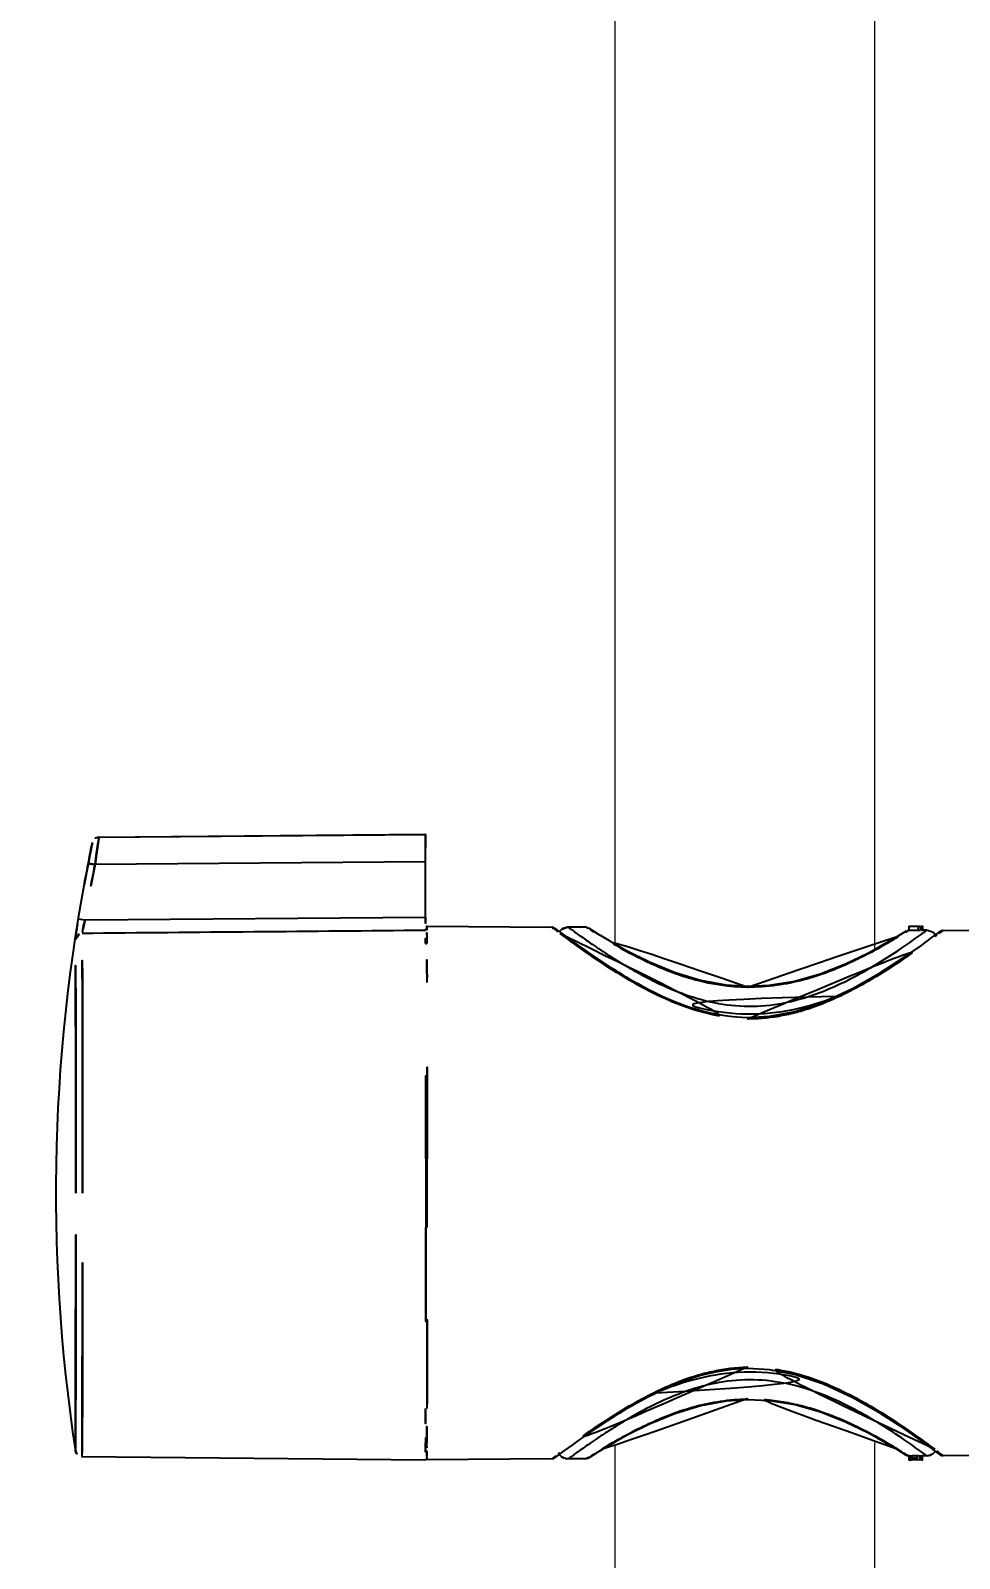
# Model space of a CAD drawing. Extents: x 16296660632 to 16296675328, y -37409619871 to -37409617329.
# Drawn here: x 16296674385.5 to 16296674453.4, y -37409617664.3 to -37409617552.7 of the extents above; entities that cross this region are included whole.
import ezdxf

# ---------------------------------------------------------------- set-up
doc = ezdxf.new("R2010")
doc.units = 0
doc.header["$LTSCALE"] = 10
doc.header["$MEASUREMENT"] = 0
doc.header["$PDMODE"] = 3
doc.header["$PDSIZE"] = -10
doc.layers.get('DEFPOINTS').update_dxf_attribs({"linetype": 'CONTINUOUS'})
doc.layers.add('1', color=7, linetype='CONTINUOUS', true_color=0xffffff)
doc.layers.add('SL01600PHZ-RDXF_CONTINUOUS_LINE', color=7, linetype='CONTINUOUS')
doc.layers.add('尺寸线层', color=3, linetype='CONTINUOUS', lineweight=18, true_color=0x00ff00)
doc.styles.add('Daelim Dimension', font='')
doc.styles.get('Daelim Dimension').set_extended_font_data('NanumGothic')
doc.dimstyles.new('DEFAULT', dxfattribs={"dimscale": 2, "dimtxt": 2, "dimasz": 2, "dimexe": 0, "dimexo": 2, "dimgap": 1, "dimtad": 1, "dimdec": 1, "dimzin": 9, "dimdsep": 46, "dimtxsty": 'Daelim Dimension', "dimcen": 0.5, "dimclrd": 252, "dimclre": 252, "dimclrt": 3, "dimadec": 1, "dimazin": 0, "dimtfac": 1, "dimtdec": 1, "dimtix": 1, "dimtmove": 0, "dimatfit": 3, "dimfxl": 1, "dimtolj": 1, "dimtzin": 1, "dimlwd": 9, "dimlwe": 9, "dimarcsym": 0})

# ---------------------------------------------------------------- blocks, each defined once
blk = doc.blocks.new('*D60')
at = {"layer": 'DEFPOINTS', "color": 0, "transparency": 16777216}
for p in [(16296674332.46253, -37409617437.735573), (16296674428.18009, -37409617437.735573), (16296674428.08009, -37409618037.735573)]:
    blk.add_point(p, dxfattribs=at)
at = {"layer": '尺寸线层', "color": 5, "lineweight": 9, "transparency": 16777216}
for p, q in [((16296674424.18009, -37409617437.735573), (16296674332.46253, -37409617437.735573)), ((16296674332.46253, -37409618033.735573), (16296674332.46253, -37409617441.735573)), ((16296674424.08009, -37409618037.735573), (16296674332.46253, -37409618037.735573))]:
    blk.add_line(p, q, dxfattribs=at)
at = {"layer": '尺寸线层', "color": 5, "transparency": 16777216}
for points in [[(16296674331.79586, -37409617441.735573), (16296674333.12919, -37409617441.735573), (16296674332.46253, -37409617437.735573)], [(16296674331.79586, -37409618033.735573), (16296674333.12919, -37409618033.735573), (16296674332.46253, -37409618037.735573)]]:
    blk.add_solid(points, dxfattribs=at)
at = {"layer": '尺寸线层', "color": 7, "transparency": 16777216, "insert": (16296674325.46253, -37409617737.735573), "char_height": 10, "attachment_point": 5, "rotation": 90, "style": 'Daelim Dimension'}
blk.add_mtext('\\A1;600', dxfattribs=at)

msp = doc.modelspace()

# ---------------------------------------------------------------- linework, layer by layer
at = {"layer": '1', "color": 7, "linetype": 'Continuous', "lineweight": 18}
for p, q in [((16296674428.18009, -37409617437.735573), (16296674428.18009, -37409617619.462303)), ((16296674447.18009, -37409617619.83371), (16296674447.18009, -37409617437.735573)), ((16296674447.18009, -37409617619.83371), (16296674447.18009, -37409617619.789497)), ((16296674428.18009, -37409617656.015846), (16296674428.18009, -37409618037.735573)), ((16296674447.18009, -37409618037.735573), (16296674447.18009, -37409617655.819031))]:
    msp.add_line(p, q, dxfattribs=at)
at = {"layer": 'SL01600PHZ-RDXF_CONTINUOUS_LINE', "color": 9, "linetype": 'Continuous'}
for p, q in [((16296674390.01717, -37409617611.999878), (16296674390.017401, -37409617611.999313)), ((16296674390.017401, -37409617611.999313), (16296674390.01815, -37409617612.004677)), ((16296674414.354851, -37409617613.403183), (16296674390.214439, -37409617613.610008)), ((16296674388.99572, -37409617617.568604), (16296674389.485439, -37409617617.649208)), ((16296674426.6595, -37409617618.543327), (16296674426.63406, -37409617618.527161)), ((16296674450.77779, -37409617618.555748), (16296674450.795389, -37409617618.542824)), ((16296674450.795389, -37409617618.542824), (16296674450.83382, -37409617618.514557)), ((16296674450.83382, -37409617618.514557), (16296674450.98287, -37409617618.403267)), ((16296674451.878229, -37409617618.635857), (16296674451.982401, -37409617618.556877)), ((16296674437.895941, -37409617622.558746), (16296674437.89654, -37409617622.492462)), ((16296674389.275299, -37409617656.857811), (16296674389.27998, -37409617656.568138)), ((16296674450.982861, -37409617656.804077), (16296674450.795561, -37409617656.664642)), ((16296674423.777941, -37409617656.880562), (16296674423.578421, -37409617657.030602)), ((16296674423.878651, -37409617656.804703), (16296674423.777941, -37409617656.880562))]:
    msp.add_line(p, q, dxfattribs=at)
at = {"layer": 'SL01600PHZ-RDXF_CONTINUOUS_LINE', "color": 7, "linetype": 'Continuous'}
for p, q in [((16296674390.5023, -37409617611.602348), (16296674414.351049, -37409617611.394234)), ((16296674390.50304, -37409617611.608002), (16296674414.352131, -37409617611.405441)), ((16296674414.354561, -37409617612.511398), (16296674414.35449, -37409617612.420761)), ((16296674414.35486, -37409617613.347992), (16296674414.354561, -37409617612.511398)), ((16296674414.354851, -37409617617.44339), (16296674414.354851, -37409617613.403183)), ((16296674414.35486, -37409617613.403183), (16296674414.35486, -37409617613.347992)), ((16296674389.485439, -37409617617.649208), (16296674414.354851, -37409617617.44339)), ((16296674414.355551, -37409617618.30407), (16296674414.35601, -37409617618.424049)), ((16296674414.444099, -37409617618.741028), (16296674414.442881, -37409617618.99118)), ((16296674414.451059, -37409617618.103668), (16296674423.578449, -37409617618.176727)), ((16296674414.458, -37409617618.738213), (16296674414.45789, -37409617618.717247)), ((16296674423.577221, -37409617618.17672), (16296674423.64752, -37409617618.185364)), ((16296674423.76252, -37409617618.241119), (16296674423.77482, -37409617618.250122)), ((16296674423.77482, -37409617618.250122), (16296674424.48213, -37409617618.77462)), ((16296674424.130939, -37409617618.514999), (16296674424.144739, -37409617618.487793)), ((16296674424.48213, -37409617618.77462), (16296674424.77434, -37409617618.988602)), ((16296674424.6607, -37409617618.187531), (16296674424.748659, -37409617618.179642)), ((16296674424.78289, -37409617618.179199), (16296674424.748659, -37409617618.179642)), ((16296674426.10705, -37409617618.190521), (16296674424.7829, -37409617618.179199)), ((16296674426.107059, -37409617618.190536), (16296674426.16197, -37409617618.196129)), ((16296674426.266451, -37409617618.238182), (16296674426.944839, -37409617618.663383)), ((16296674448.806379, -37409617618.861031), (16296674449.49222, -37409617618.438477)), ((16296674448.815319, -37409617618.862549), (16296674449.324209, -37409617618.546097)), ((16296674449.324209, -37409617618.546097), (16296674449.49222, -37409617618.438477)), ((16296674449.597521, -37409617618.397034), (16296674449.66247, -37409617618.392059)), ((16296674449.666679, -37409617618.398537), (16296674449.66651, -37409617618.395607)), ((16296674449.6745, -37409617618.097893), (16296674449.666691, -37409617618.397873)), ((16296674449.666691, -37409617618.397873), (16296674450.347731, -37409617618.403687)), ((16296674449.6745, -37409617618.097893), (16296674450.36451, -37409617618.10379)), ((16296674450.3477, -37409617618.407204), (16296674450.51795, -37409617618.408653)), ((16296674450.364479, -37409617618.107307), (16296674450.518591, -37409617618.108627)), ((16296674450.518591, -37409617618.108627), (16296674450.51795, -37409617618.408653)), ((16296674450.66403, -37409617618.106422), (16296674450.66386, -37409617618.103851)), ((16296674450.66403, -37409617618.106422), (16296674450.666691, -37409617618.406433)), ((16296674450.982861, -37409617618.403259), (16296674450.66585, -37409617618.400551)), ((16296674451.00415, -37409617618.403717), (16296674450.982861, -37409617618.403259)), ((16296674451.00415, -37409617618.403717), (16296674451.105129, -37409617618.413719)), ((16296674451.61582, -37409617618.722954), (16296674451.62586, -37409617618.743629)), ((16296674451.62557, -37409617618.738007), (16296674451.972, -37409617618.482727)), ((16296674451.972, -37409617618.482727), (16296674451.988541, -37409617618.470703)), ((16296674451.988541, -37409617618.470703), (16296674451.996679, -37409617618.464867)), ((16296674452.1045, -37409617618.414291), (16296674452.1714, -37409617618.405678)), ((16296674452.1714, -37409617618.405678), (16296674452.178419, -37409617618.405647)), ((16296674452.178419, -37409617618.405647), (16296674461.30101, -37409617618.478668)), ((16296674414.451059, -37409617619.403671), (16296674414.360769, -37409617619.403671)), ((16296674414.44215, -37409617619.159882), (16296674414.441351, -37409617619.365547)), ((16296674414.442881, -37409617618.99118), (16296674414.44215, -37409617619.159882)), ((16296674424.77434, -37409617618.988602), (16296674425.07111, -37409617619.203842)), ((16296674425.07111, -37409617619.203842), (16296674425.34889, -37409617619.403313)), ((16296674425.34889, -37409617619.403313), (16296674425.667589, -37409617619.629631)), ((16296674425.667589, -37409617619.629631), (16296674425.936621, -37409617619.81852)), ((16296674425.936621, -37409617619.81852), (16296674426.2341, -37409617620.024963)), ((16296674426.2341, -37409617620.024963), (16296674426.449671, -37409617620.17292)), ((16296674426.449671, -37409617620.17292), (16296674426.680281, -37409617620.32962)), ((16296674426.680281, -37409617620.32962), (16296674426.927071, -37409617620.495453)), ((16296674426.927071, -37409617620.495453), (16296674427.19124, -37409617620.670769)), ((16296674427.19124, -37409617620.670769), (16296674427.474291, -37409617620.85601)), ((16296674427.474291, -37409617620.85601), (16296674427.77792, -37409617621.051598)), ((16296674414.467911, -37409617622.219757), (16296674414.46727, -37409617621.872322)), ((16296674436.3057, -37409617622.386421), (16296674437.89654, -37409617622.492462)), ((16296674414.37826, -37409617635.099533), (16296674414.37849, -37409617637.603668)), ((16296674414.478491, -37409617637.603668), (16296674414.47826, -37409617635.096931)), ((16296674414.37849, -37409617637.603668), (16296674414.37826, -37409617640.109497)), ((16296674414.47826, -37409617640.110748), (16296674414.478491, -37409617637.603668)), ((16296674414.46727, -37409617653.334297), (16296674414.46789, -37409617652.998833)), ((16296674427.302469, -37409617654.463448), (16296674427.012621, -37409617654.654861)), ((16296674427.614679, -37409617654.260483), (16296674427.302469, -37409617654.463448)), ((16296674427.951401, -37409617654.045471), (16296674427.614679, -37409617654.260483)), ((16296674414.36203, -37409617655.47493), (16296674414.360701, -37409617655.857246)), ((16296674425.652611, -37409617655.588287), (16296674425.39496, -37409617655.771156)), ((16296674425.939751, -37409617655.386627), (16296674425.652611, -37409617655.588287)), ((16296674426.25951, -37409617655.164871), (16296674425.939751, -37409617655.386627)), ((16296674426.492611, -37409617655.005112), (16296674426.25951, -37409617655.164871)), ((16296674426.743179, -37409617654.835274), (16296674426.492611, -37409617655.005112)), ((16296674427.012621, -37409617654.654861), (16296674426.743179, -37409617654.835274)), ((16296674414.36067, -37409617655.803673), (16296674414.451059, -37409617655.803673)), ((16296674414.441351, -37409617655.840538), (16296674414.44212, -37409617656.038063)), ((16296674414.44212, -37409617656.038063), (16296674414.442881, -37409617656.217308)), ((16296674424.068899, -37409617656.738441), (16296674423.780531, -37409617656.953011)), ((16296674424.46394, -37409617656.446114), (16296674424.068899, -37409617656.738441)), ((16296674424.144751, -37409617656.719551), (16296674424.130939, -37409617656.692337)), ((16296674424.373911, -37409617656.919746), (16296674424.144751, -37409617656.719551)), ((16296674424.772989, -37409617656.219727), (16296674424.46394, -37409617656.446114)), ((16296674425.09251, -37409617655.988068), (16296674424.772989, -37409617656.219727)), ((16296674425.39496, -37409617655.771156), (16296674425.09251, -37409617655.988068)), ((16296674426.942949, -37409617656.545082), (16296674426.266491, -37409617656.969139)), ((16296674449.32185, -37409617656.659729), (16296674448.81102, -37409617656.342239)), ((16296674449.49218, -37409617656.768837), (16296674448.811211, -37409617656.349167)), ((16296674449.49218, -37409617656.768837), (16296674449.32185, -37409617656.659729)), ((16296674451.62586, -37409617656.463707), (16296674451.61582, -37409617656.484383)), ((16296674451.97381, -37409617656.725922), (16296674451.62557, -37409617656.469322)), ((16296674451.99629, -37409617656.741882), (16296674451.83688, -37409617656.620598)), ((16296674451.98716, -37409617656.735641), (16296674451.97381, -37409617656.725922)), ((16296674461.30101, -37409617656.728668), (16296674452.178419, -37409617656.801689)), ((16296674389.275299, -37409617656.857811), (16296674414.351061, -37409617657.102692)), ((16296674423.580589, -37409617657.030586), (16296674414.451059, -37409617657.103668)), ((16296674423.647539, -37409617657.02198), (16296674423.580589, -37409617657.030586)), ((16296674423.764271, -37409617656.964943), (16296674423.756241, -37409617656.970757)), ((16296674423.780531, -37409617656.953011), (16296674423.764271, -37409617656.964943)), ((16296674424.660709, -37409617657.019814), (16296674424.373911, -37409617656.919746)), ((16296674424.750231, -37409617657.027748), (16296674424.660709, -37409617657.019814)), ((16296674424.78289, -37409617657.028137), (16296674424.750231, -37409617657.027748)), ((16296674426.10705, -37409617657.016823), (16296674424.7829, -37409617657.028137)), ((16296674449.54339, -37409617656.7948), (16296674449.49218, -37409617656.768837)), ((16296674449.66247, -37409617656.815277), (16296674449.632561, -37409617656.814758)), ((16296674449.666349, -37409617656.813797), (16296674449.67416, -37409617657.113853)), ((16296674449.68121, -37409617657.113342), (16296674449.67416, -37409617657.113853)), ((16296674449.695299, -37409617657.112129), (16296674449.68778, -37409617656.812187)), ((16296674449.71629, -37409617657.111313), (16296674449.695299, -37409617657.112129)), ((16296674449.730431, -37409617656.810493), (16296674449.751751, -37409617656.80954)), ((16296674449.751751, -37409617656.80954), (16296674449.83695, -37409617656.807266)), ((16296674449.75828, -37409617657.109497), (16296674449.751751, -37409617656.80954)), ((16296674449.842091, -37409617657.107246), (16296674449.75828, -37409617657.109497)), ((16296674449.83695, -37409617656.807266), (16296674449.94339, -37409617656.805222)), ((16296674449.842091, -37409617657.107246), (16296674449.83695, -37409617656.807266)), ((16296674449.947309, -37409617657.105217), (16296674449.842091, -37409617657.107246)), ((16296674450.09234, -37409617656.803337), (16296674449.94339, -37409617656.805222)), ((16296674449.965811, -37409617657.104988), (16296674449.947309, -37409617657.105217)), ((16296674449.996691, -37409617657.104599), (16296674449.965811, -37409617657.104988)), ((16296674450.046021, -37409617657.103973), (16296674449.996691, -37409617657.104599)), ((16296674450.09531, -37409617657.103363), (16296674450.046021, -37409617657.103973)), ((16296674450.39019, -37409617656.801399), (16296674450.09234, -37409617656.803337)), ((16296674450.243481, -37409617657.102081), (16296674450.095301, -37409617657.103363)), ((16296674450.262621, -37409617657.101997), (16296674450.243481, -37409617657.102089)), ((16296674450.32795, -37409617657.101707), (16296674450.262621, -37409617657.101997)), ((16296674450.3722, -37409617657.101509), (16296674450.32795, -37409617657.101707)), ((16296674450.39142, -37409617657.101433), (16296674450.3722, -37409617657.101509)), ((16296674450.3902, -37409617656.801399), (16296674450.496519, -37409617656.801628)), ((16296674450.49651, -37409617657.101646), (16296674450.391411, -37409617657.101433)), ((16296674450.49651, -37409617657.101646), (16296674450.496519, -37409617656.801628)), ((16296674450.58016, -37409617657.102463), (16296674450.49651, -37409617657.101646)), ((16296674450.496519, -37409617656.801628), (16296674450.581539, -37409617656.802437)), ((16296674450.58016, -37409617657.102463), (16296674450.581539, -37409617656.802437)), ((16296674450.601049, -37409617657.10305), (16296674450.58016, -37409617657.102463)), ((16296674450.642839, -37409617657.104027), (16296674450.64522, -37409617656.804008)), ((16296674450.659309, -37409617656.804993), (16296674450.666349, -37409617656.805367)), ((16296674450.663639, -37409617657.105782), (16296674450.663679, -37409617657.105392)), ((16296674450.663679, -37409617657.105392), (16296674450.666349, -37409617656.805367)), ((16296674450.982861, -37409617656.804077), (16296674450.666361, -37409617656.806793)), ((16296674451.00259, -37409617656.803673), (16296674450.982861, -37409617656.804077)), ((16296674451.10512, -37409617656.793617), (16296674451.00259, -37409617656.803673)), ((16296674452.170851, -37409617656.801651), (16296674452.178419, -37409617656.801689))]:
    msp.add_line(p, q, dxfattribs=at)
for points in [[(16296674423.64752, -37409617618.185364), (16296674423.700319, -37409617618.203659), (16296674423.731131, -37409617618.219879), (16296674423.74288, -37409617618.227318), (16296674423.748619, -37409617618.231209), (16296674423.752501, -37409617618.233917), (16296674423.755831, -37409617618.23629), (16296674423.76252, -37409617618.241119)], [(16296674424.144739, -37409617618.487793), (16296674424.373899, -37409617618.287598), (16296674424.6607, -37409617618.187531)], [(16296674426.944839, -37409617618.663383), (16296674427.820311, -37409617619.190742), (16296674429.0832, -37409617619.899773), (16296674430.70966, -37409617620.710258), (16296674432.558491, -37409617621.47052), (16296674434.453131, -37409617622.0457), (16296674436.3057, -37409617622.386421)], [(16296674451.105129, -37409617618.413719), (16296674451.390209, -37409617618.518799), (16296674451.61582, -37409617618.722954)], [(16296674451.352301, -37409617618.947029), (16296674451.83659, -37409617618.58696), (16296674451.996281, -37409617618.465446)], [(16296674451.996679, -37409617618.464867), (16296674452.000469, -37409617618.462189), (16296674452.00477, -37409617618.459213), (16296674452.01104, -37409617618.455017), (16296674452.024111, -37409617618.446922), (16296674452.055639, -37409617618.430847), (16296674452.1045, -37409617618.414291)], [(16296674437.89654, -37409617622.492447), (16296674439.4639, -37409617622.423729), (16296674441.31044, -37409617622.12616), (16296674443.196369, -37409617621.59317), (16296674445.03768, -37409617620.869743), (16296674446.66518, -37409617620.083366), (16296674447.935341, -37409617619.38517), (16296674448.815319, -37409617618.862549)], [(16296674447.37604, -37409617619.682198), (16296674447.92135, -37409617619.383583), (16296674448.806379, -37409617618.861031)], [(16296674447.589109, -37409617621.50119), (16296674449.26194, -37409617620.422943), (16296674450.507931, -37409617619.55867), (16296674451.352301, -37409617618.947029)], [(16296674427.77792, -37409617621.051598), (16296674428.10397, -37409617621.257912), (16296674428.27602, -37409617621.365189), (16296674428.454519, -37409617621.475273), (16296674428.63979, -37409617621.588211), (16296674428.832199, -37409617621.704041), (16296674429.03212, -37409617621.822769), (16296674429.239941, -37409617621.944397), (16296674429.456091, -37409617622.068947), (16296674429.68107, -37409617622.196404), (16296674429.91547, -37409617622.326721), (16296674430.159861, -37409617622.459869), (16296674430.414881, -37409617622.595749), (16296674430.68116, -37409617622.734222), (16296674430.95952, -37409617622.875107), (16296674431.25087, -37409617623.018227), (16296674431.55615, -37409617623.163277), (16296674431.87635, -37409617623.309837), (16296674432.212601, -37409617623.457367), (16296674432.56628, -37409617623.605293), (16296674432.938829, -37409617623.752777), (16296674433.331791, -37409617623.898773), (16296674433.74679, -37409617624.041893), (16296674434.185801, -37409617624.180511), (16296674434.65081, -37409617624.312531), (16296674435.14377, -37409617624.435303), (16296674435.66707, -37409617624.54567), (16296674436.223129, -37409617624.639816), (16296674436.814039, -37409617624.713097), (16296674437.44113, -37409617624.760162), (16296674437.89979, -37409617624.77433)], [(16296674437.89979, -37409617624.77433), (16296674439.478861, -37409617624.691833), (16296674441.36598, -37409617624.333328), (16296674443.40736, -37409617623.653717), (16296674445.55875, -37409617622.656914), (16296674447.589109, -37409617621.50119)], [(16296674437.89979, -37409617650.433006), (16296674437.414061, -37409617650.448547), (16296674436.746651, -37409617650.501183), (16296674436.12044, -37409617650.583076), (16296674435.533661, -37409617650.687828), (16296674434.983629, -37409617650.809937), (16296674434.467331, -37409617650.945053), (16296674433.9821, -37409617651.089493), (16296674433.525551, -37409617651.240311), (16296674433.095221, -37409617651.395264), (16296674432.68894, -37409617651.552528), (16296674432.304819, -37409617651.71067), (16296674431.94105, -37409617651.868607), (16296674431.595909, -37409617652.025551), (16296674431.267981, -37409617652.18084), (16296674430.956051, -37409617652.333946), (16296674430.65896, -37409617652.484528), (16296674430.375589, -37409617652.632317), (16296674430.10499, -37409617652.777122), (16296674429.846371, -37409617652.918777), (16296674429.599001, -37409617653.057167), (16296674429.362141, -37409617653.192268), (16296674429.13513, -37409617653.324051), (16296674428.917391, -37409617653.452507), (16296674428.70842, -37409617653.577637), (16296674428.50778, -37409617653.699463), (16296674428.31501, -37409617653.818001), (16296674428.12969, -37409617653.933319), (16296674427.951401, -37409617654.045471)], [(16296674449.26792, -37409617654.788437), (16296674447.598761, -37409617653.712067), (16296674445.572109, -37409617652.557411), (16296674443.42292, -37409617651.559853), (16296674441.382351, -37409617650.878304), (16296674439.496099, -37409617650.517517), (16296674437.89979, -37409617650.433006)], [(16296674437.89646, -37409617652.71492), (16296674436.32176, -37409617652.818947), (16296674434.463249, -37409617653.159187), (16296674432.564581, -37409617653.734619), (16296674430.71612, -37409617654.494133), (16296674429.08938, -37409617655.304268), (16296674427.821581, -37409617656.015846), (16296674426.942949, -37409617656.545082)], [(16296674448.81102, -37409617656.342239), (16296674447.92993, -37409617655.819031), (16296674446.661011, -37409617655.121803), (16296674445.03796, -37409617654.337708), (16296674443.204651, -37409617653.617027), (16296674441.327089, -37409617653.084923), (16296674439.48485, -37409617652.78569), (16296674437.89646, -37409617652.714882)], [(16296674448.811211, -37409617656.349167), (16296674447.927361, -37409617655.82724), (16296674447.37604, -37409617655.525177)], [(16296674451.83688, -37409617656.620598), (16296674451.353621, -37409617656.261292), (16296674450.511101, -37409617655.650932), (16296674449.26792, -37409617654.788437)], [(16296674451.61582, -37409617656.484383), (16296674451.390209, -37409617656.688553), (16296674451.10512, -37409617656.793617)], [(16296674452.170851, -37409617656.801651), (16296674452.10471, -37409617656.793098), (16296674452.05213, -37409617656.774933), (16296674452.0219, -37409617656.759117), (16296674452.010361, -37409617656.751877), (16296674452.00462, -37409617656.748016), (16296674452.00075, -37409617656.745354), (16296674451.99744, -37409617656.743011), (16296674451.9942, -37409617656.740707), (16296674451.98716, -37409617656.735641)], [(16296674423.756241, -37409617656.970757), (16296674423.75246, -37409617656.97345), (16296674423.74814, -37409617656.976463), (16296674423.74177, -37409617656.980759), (16296674423.72834, -37409617656.989128), (16296674423.69636, -37409617657.005447), (16296674423.647539, -37409617657.02198)], [(16296674426.17783, -37409617657.007652), (16296674426.126631, -37409617657.015984), (16296674426.10714, -37409617657.0168)], [(16296674426.266491, -37409617656.969139), (16296674426.215481, -37409617656.99543), (16296674426.17783, -37409617657.007652)], [(16296674449.632561, -37409617656.814758), (16296674449.581249, -37409617656.806793), (16296674449.54339, -37409617656.7948)]]:
    msp.add_lwpolyline(points, dxfattribs=at)
for centre, radius, start, end in [((16296674511.621799, -37409617637.603668), 124.270833, 168.11011328, 188.71501643), ((16296674390.50666, -37409617612.102333), 0.5, 90.49986691, 168.1096371), ((16296674194.58987, -37409617620.005241), 219.771828, 0.16479893, 0.41221981), ((16296674270.755251, -37409617619.491791), 143.704723, 0.30861722, 0.43232705), ((16296674424.78854, -37409617618.986816), 0.814386, 142.97651067, 144.33819126), ((16296674450.9991, -37409617645.596558), 27.192167, 90.70052164, 91.01398082), ((16296674450.997181, -37409617644.877609), 26.77326, 90.71298087, 91.02425508), ((16296674450.975599, -37409617619.203529), 0.800305, 35.27592613, 87.95531761), ((16296668487.559059, -37409617633.820236), 5926.819334, 359.9877603015, 0.1398826466), ((16296674389.28035, -37409617656.357491), 0.500336, 188.65752783, 264.1135016), ((16296674221.163031, -37409617655.331963), 193.29841, 359.55324635, 359.84875202), ((16296674424.78796, -37409617656.22094), 0.813669, 215.6613207, 217.44351875), ((16296674424.78064, -37409617656.226593), 0.804427, 217.44130185, 220.10255231), ((16296674450.975611, -37409617656.003822), 0.800292, 271.93227161, 324.72464829), ((16296674389.280251, -37409617656.361397), 0.496444, 264.07834467, 269.42844029), ((16296674424.785391, -37409617656.213463), 0.817182, 237.77345565, 243.98718492), ((16296674424.774611, -37409617656.23365), 0.794303, 244.04701862, 258.62601615), ((16296674424.77704, -37409617656.220909), 0.807273, 258.63515631, 268.09637661), ((16296674449.61899, -37409617656.306953), 0.808788, 274.41174258, 275.41384675), ((16296674449.418329, -37409617649.557823), 7.259376, 272.1271363, 272.46399884), ((16296674449.427919, -37409617649.96785), 7.14928, 272.31174445, 272.64843363), ((16296674387.311911, -37409617657.689796), 62.637728, 0.62598613, 0.80915756), ((16296674480.81809, -37409617656.620323), 30.874592, 180.71472874, 180.90009137), ((16296674470.107269, -37409617656.838158), 20.013714, 180.47254547, 180.75932058), ((16296674430.30645, -37409617657.180557), 19.937189, 0.2255607, 0.51320087), ((16296674513.73955, -37409617656.610291), 63.349645, 180.17266719, 180.35407924), ((16296674419.17444, -37409617657.148193), 31.217013, 0.0856779, 0.26883747), ((16296674450.7901, -37409617649.624352), 7.181117, 268.33582256, 268.8439257), ((16296674450.787491, -37409617650.035873), 7.069643, 268.48887769, 268.82774843), ((16296674450.70442, -37409617656.32373), 0.782719, 265.48741135, 267.01675555), ((16296674450.70713, -37409617656.010841), 0.795578, 265.53717844, 266.55397789)]:
    msp.add_arc(centre, radius, start, end, dxfattribs=at)
at = {"layer": 'SL01600PHZ-RDXF_CONTINUOUS_LINE', "color": 9, "linetype": 'Continuous'}
for centre, radius, start, end in [((16296674390.507339, -37409617612.108017), 0.499982, 90.49418397, 168.073034), ((16296674511.614149, -37409617637.605148), 124.244689, 168.81900792, 170.71938224), ((16296674511.61298, -37409617637.605591), 123.747293, 168.81900792, 170.71938224), ((16296674515.91844, -37409617496.875343), 152.446932, 232.86009627, 233.01538571), ((16296674424.11413, -37409617621.679001), 4.013565, 58.07553521, 58.27641431), ((16296674407.105049, -37409617559.580193), 74.109448, 306.87746203, 307.16790928), ((16296674438.060631, -37409617608.560333), 13.999381, 269.17138723, 269.32592674), ((16296674437.83588, -37409617616.217468), 8.659378, 270.09660624, 270.41680914), ((16296674437.837391, -37409617658.678589), 8.348091, 89.57794514, 89.90361232), ((16296674437.90143, -37409617663.470009), 10.821398, 90.02841359, 90.227965), ((16296674505.517639, -37409617764.910118), 135.468473, 126.90013005, 127.0593545), ((16296674436.972151, -37409617675.561867), 22.62604, 57.92550124, 58.06648962), ((16296674436.06143, -37409617677.008377), 24.335372, 57.57819469, 57.91652315), ((16296674451.910431, -37409617652.745667), 4.643367, 238.31469171, 238.57172022), ((16296674406.965071, -37409617715.604843), 74.175833, 52.73382939, 53.04960799), ((16296674423.684839, -37409617652.731934), 4.915831, 301.6454667, 301.95510831)]:
    msp.add_arc(centre, radius, start, end, dxfattribs=at)
for points, knots in [([(16296674389.727659, -37409617613.513077), (16296674389.764811, -37409617613.324783), (16296674389.833611, -37409617612.974876), (16296674389.914551, -37409617612.561707), (16296674389.96607, -37409617612.289177), (16296674389.994181, -37409617612.1483), (16296674390.00782, -37409617612.058594), (16296674390.018209, -37409617612.016724), (16296674390.018129, -37409617612.004768)], [0, 0, 0, 0, 0.3748459535, 0.696506542, 0.8221184008, 0.9167697693, 0.9766572963, 1, 1, 1, 1]), ([(16296674390.214439, -37409617613.610008), (16296674390.251909, -37409617613.35923), (16296674390.318451, -37409617612.89344), (16296674390.398939, -37409617612.344452), (16296674390.450359, -37409617611.983253), (16296674390.47789, -37409617611.796951), (16296674390.492741, -37409617611.678574), (16296674390.50218, -37409617611.623428), (16296674390.50304, -37409617611.608002)], [0, 0, 0, 0, 0.3760790617, 0.6978538518, 0.8229103182, 0.9172381097, 0.977081432, 1, 1, 1, 1]), ([(16296674390.214439, -37409617613.610001), (16296674390.100599, -37409617613.587502), (16296674389.950121, -37409617613.559273), (16296674389.78853, -37409617613.524261), (16296674389.73962, -37409617613.516457), (16296674389.727659, -37409617613.513077)], [0, 0, 0, 0, 0.7014202913, 0.9248834717, 1, 1, 1, 1]), ([(16296674389.48543, -37409617617.649208), (16296674389.45722, -37409617617.762466), (16296674389.4062, -37409617617.975906), (16296674389.3403, -37409617618.26461), (16296674389.300961, -37409617618.479736), (16296674389.278811, -37409617618.595467), (16296674389.279949, -37409617618.635948)], [0, 0, 0, 0, 0.3471684186, 0.6530381249, 0.8795556524, 1, 1, 1, 1]), ([(16296674388.790501, -37409617619.053917), (16296674388.808229, -37409617618.940163), (16296674388.931379, -37409617618.720543), (16296674389.166611, -37409617618.637123), (16296674389.279949, -37409617618.636017)], [0, 0, 0, 0, 0.5039172921, 1, 1, 1, 1]), ([(16296674388.79051, -37409617619.053917), (16296674388.79056, -37409617618.993736), (16296674388.811411, -37409617618.820473), (16296674388.852051, -37409617618.496613), (16296674388.91699, -37409617618.061478), (16296674388.967831, -37409617617.739532), (16296674388.99572, -37409617617.568604)], [0, 0, 0, 0, 0.1203931446, 0.3479749515, 0.6535800731, 1, 1, 1, 1]), ([(16296674423.578449, -37409617618.176727), (16296674423.57547, -37409617618.176697), (16296674423.59844, -37409617618.193893), (16296674423.612141, -37409617618.204376), (16296674423.665319, -37409617618.242599), (16296674423.699039, -37409617618.267372), (16296674423.719999, -37409617618.28289)], [0, 0, 0, 0, 0.0505577692, 0.2390415846, 0.5582741645, 1, 1, 1, 1]), ([(16296674423.719999, -37409617618.28289), (16296674423.73139, -37409617618.291328), (16296674423.783609, -37409617618.330208), (16296674423.83556, -37409617618.369461), (16296674423.876169, -37409617618.400177)], [0, 0, 0, 0, 0.2178021724, 1, 1, 1, 1]), ([(16296674424.206369, -37409617618.649559), (16296674424.867559, -37409617619.146179), (16296674426.517191, -37409617620.34333), (16296674428.814569, -37409617621.843246), (16296674431.156231, -37409617623.112663), (16296674433.20631, -37409617624.014587), (16296674435.45676, -37409617624.667488), (16296674437.04549, -37409617624.878197), (16296674437.8505, -37409617624.876831)], [0, 0, 0, 0, 0.1628498504, 0.4013783871, 0.5396103952, 0.687091606, 0.8414662636, 1, 1, 1, 1]), ([(16296674424.78289, -37409617618.179199), (16296674424.784599, -37409617618.179207), (16296674424.7894, -37409617618.184982), (16296674424.80167, -37409617618.191551), (16296674424.820641, -37409617618.206573), (16296674424.861349, -37409617618.235489), (16296674424.930189, -37409617618.286346), (16296674425.03476, -37409617618.362457), (16296674425.16777, -37409617618.459534), (16296674425.32864, -37409617618.576233), (16296674425.516451, -37409617618.711647), (16296674425.817459, -37409617618.926933), (16296674426.253361, -37409617619.234413), (16296674426.844919, -37409617619.64122), (16296674427.5215, -37409617620.092033), (16296674428.276859, -37409617620.574997), (16296674429.105591, -37409617621.078506), (16296674430.33366, -37409617621.777222), (16296674432.023069, -37409617622.622063), (16296674434.252701, -37409617623.459229), (16296674436.69207, -37409617623.967796), (16296674439.222361, -37409617623.988083), (16296674441.662979, -37409617623.516167), (16296674443.890141, -37409617622.707298), (16296674446.36528, -37409617621.492722), (16296674448.63324, -37409617620.083603), (16296674450.209339, -37409617618.972923), (16296674450.77779, -37409617618.555748)], [0, 0, 0, 0, 0.000177597, 0.0006818484, 0.0015102251, 0.0026600872, 0.005913655, 0.0104213084, 0.0161596366, 0.0230874161, 0.0311547081, 0.0403115985, 0.0616915908, 0.0867995974, 0.115200682, 0.1464961029, 0.1803189099, 0.2163421178, 0.2938706958, 0.3771155091, 0.4641251844, 0.552407538, 0.6391867704, 0.7219938325, 0.7988817132, 0.9264471296, 1, 1, 1, 1]), ([(16296674426.22455, -37409617618.265083), (16296674426.19393, -37409617618.246147), (16296674426.184349, -37409617618.236328), (16296674426.096569, -37409617618.190498), (16296674426.10701, -37409617618.190521)], [0, 0, 0, 0, 0.7751605333, 1, 1, 1, 1]), ([(16296674426.63406, -37409617618.527161), (16296674426.592939, -37409617618.500999), (16296674426.460329, -37409617618.416252), (16296674426.32872, -37409617618.329948), (16296674426.236521, -37409617618.272507)], [0, 0, 0, 0, 0.3097163274, 1, 1, 1, 1]), ([(16296674437.895941, -37409617622.558746), (16296674438.593639, -37409617622.572273), (16296674439.9704, -37409617622.475182), (16296674441.94722, -37409617622.081917), (16296674443.754419, -37409617621.489799), (16296674445.3613, -37409617620.813713), (16296674446.74295, -37409617620.120697), (16296674447.880779, -37409617619.489471), (16296674448.74404, -37409617618.972252), (16296674449.21978, -37409617618.665627), (16296674449.41123, -37409617618.547523)], [0, 0, 0, 0, 0.1692953286, 0.3333142268, 0.4878975178, 0.6298070806, 0.7559091041, 0.8626999593, 0.9454267588, 1, 1, 1, 1]), ([(16296674449.41123, -37409617618.547523), (16296674449.46596, -37409617618.513763), (16296674449.547119, -37409617618.462868), (16296674449.631861, -37409617618.416924), (16296674449.65707, -37409617618.397789)], [0, 0, 0, 0, 0.6701951498, 1, 1, 1, 1]), ([(16296674451.982401, -37409617618.556877), (16296674452.011271, -37409617618.534973), (16296674452.0569, -37409617618.499168), (16296674452.130899, -37409617618.446617), (16296674452.147051, -37409617618.427643), (16296674452.183201, -37409617618.405678), (16296674452.178419, -37409617618.405647)], [0, 0, 0, 0, 0.4390336835, 0.7541326667, 0.9421227041, 1, 1, 1, 1]), ([(16296674388.812441, -37409617637.603668), (16296674388.812441, -37409617635.454277), (16296674388.81131, -37409617631.41539), (16296674388.807899, -37409617625.975403), (16296674388.80031, -37409617621.941559), (16296674388.796499, -37409617619.797173), (16296674388.79051, -37409617619.053917)], [0, 0, 0, 0, 0.3476149757, 0.6531977966, 0.8797929052, 1, 1, 1, 1]), ([(16296674389.30238, -37409617637.603668), (16296674389.30238, -37409617635.405853), (16296674389.301229, -37409617631.275978), (16296674389.297729, -37409617625.713432), (16296674389.28998, -37409617621.588707), (16296674389.286079, -37409617619.396011), (16296674389.279949, -37409617618.636017)], [0, 0, 0, 0, 0.3476149932, 0.6531978237, 0.8797929275, 1, 1, 1, 1]), ([(16296674437.8582, -37409617622.55825), (16296674436.58482, -37409617622.539841), (16296674434.154409, -37409617622.17215), (16296674430.987301, -37409617620.973), (16296674428.556841, -37409617619.703979), (16296674427.19883, -37409617618.885674), (16296674426.6595, -37409617618.543327)], [0, 0, 0, 0, 0.3174181989, 0.6049541838, 0.8407822092, 1, 1, 1, 1]), ([(16296674437.89887, -37409617624.876617), (16296674438.30364, -37409617624.889473), (16296674439.112989, -37409617624.855553), (16296674440.30641, -37409617624.68663), (16296674441.46755, -37409617624.428253), (16296674442.935459, -37409617623.975327), (16296674444.635111, -37409617623.260811), (16296674446.986111, -37409617622.017708), (16296674449.2817, -37409617620.539101), (16296674450.923691, -37409617619.353088), (16296674451.57836, -37409617618.862022)], [0, 0, 0, 0, 0.0798916232, 0.1593182145, 0.2375582345, 0.3142975923, 0.4621042059, 0.6004480579, 0.8385536755, 1, 1, 1, 1]), ([(16296674444.33079, -37409617623.251266), (16296674443.328251, -37409617623.641182), (16296674441.207951, -37409617624.304237), (16296674437.851419, -37409617624.66008), (16296674434.507931, -37409617624.20845), (16296674432.40291, -37409617623.503853), (16296674431.406759, -37409617623.098289)], [0, 0, 0, 0, 0.243306846, 0.5000469355, 0.7567270205, 1, 1, 1, 1]), ([(16296674437.89978, -37409617624.775139), (16296674437.90168, -37409617624.777092), (16296674437.897301, -37409617624.789124), (16296674437.900921, -37409617624.808708), (16296674437.898741, -37409617624.840591), (16296674437.89901, -37409617624.86396), (16296674437.89887, -37409617624.876617)], [0, 0, 0, 0, 0.08038304, 0.302631805, 0.6258801283, 1, 1, 1, 1]), ([(16296674388.785709, -37409617656.432747), (16296674388.78945, -37409617656.457382), (16296674388.787291, -37409617656.315033), (16296674388.790409, -37409617656.251328), (16296674388.79117, -37409617655.991287), (16296674388.79414, -37409617655.611687), (16296674388.79611, -37409617654.989761), (16296674388.798559, -37409617654.2127), (16296674388.800711, -37409617653.268417), (16296674388.802799, -37409617652.173409), (16296674388.805479, -37409617650.439522), (16296674388.80825, -37409617647.982491), (16296674388.81064, -37409617644.755524), (16296674388.812111, -37409617641.250504), (16296674388.812441, -37409617638.835274), (16296674388.812441, -37409617637.603668)], [0, 0, 0, 0, 0.0039685281, 0.0095984476, 0.0176411142, 0.040887882, 0.0734745043, 0.115091792, 0.1653292247, 0.2236988292, 0.2896336168, 0.4415538128, 0.6151886818, 0.8037722928, 1, 1, 1, 1]), ([(16296674389.27998, -37409617656.568138), (16296674389.286079, -37409617655.8069), (16296674389.290001, -37409617653.612923), (16296674389.297729, -37409617649.487808), (16296674389.301229, -37409617643.927567), (16296674389.30238, -37409617639.800041), (16296674389.30238, -37409617637.603668)], [0, 0, 0, 0, 0.1204239435, 0.3470653063, 0.6525553895, 1, 1, 1, 1]), ([(16296674437.851431, -37409617650.330513), (16296674437.44533, -37409617650.329826), (16296674436.635229, -37409617650.387787), (16296674435.443529, -37409617650.588699), (16296674434.285789, -37409617650.876053), (16296674432.823071, -37409617651.36187), (16296674431.129141, -37409617652.107353), (16296674428.781771, -37409617653.384003), (16296674426.484619, -37409617654.885933), (16296674424.837761, -37409617656.084084), (16296674424.17971, -37409617656.578003)], [0, 0, 0, 0, 0.0797714273, 0.15906497, 0.2371868809, 0.3138394723, 0.4615761115, 0.599973602, 0.8383764155, 1, 1, 1, 1]), ([(16296674431.181789, -37409617652.202148), (16296674432.1759, -37409617651.785561), (16296674434.28071, -37409617651.054482), (16296674437.635981, -37409617650.549721), (16296674441.02742, -37409617650.863419), (16296674443.17581, -37409617651.515213), (16296674444.19235, -37409617651.902763)], [0, 0, 0, 0, 0.2420712487, 0.4983901194, 0.7556764393, 1, 1, 1, 1]), ([(16296674437.89978, -37409617650.432198), (16296674437.90168, -37409617650.430237), (16296674437.897301, -37409617650.418221), (16296674437.900921, -37409617650.398628), (16296674437.898741, -37409617650.366753), (16296674437.89901, -37409617650.343384), (16296674437.89887, -37409617650.330727)], [0, 0, 0, 0, 0.0803860939, 0.3026369675, 0.6258842898, 1, 1, 1, 1]), ([(16296674451.55372, -37409617656.326637), (16296674450.89617, -37409617655.833054), (16296674449.251369, -37409617654.64814), (16296674446.955429, -37409617653.171371), (16296674444.609501, -37409617651.935043), (16296674442.551319, -37409617651.070061), (16296674440.29216, -37409617650.470734), (16296674438.70154, -37409617650.305008), (16296674437.89887, -37409617650.330727)], [0, 0, 0, 0, 0.1625824925, 0.400816625, 0.5390153883, 0.6865943559, 0.8411966212, 1, 1, 1, 1]), ([(16296674450.795561, -37409617656.664642), (16296674450.236, -37409617656.253578), (16296674448.6724, -37409617655.150261), (16296674446.41901, -37409617653.745483), (16296674443.94977, -37409617652.525864), (16296674441.7236, -37409617651.708427), (16296674439.28097, -37409617651.22467), (16296674436.74424, -37409617651.233276), (16296674434.295401, -37409617651.734947), (16296674432.056101, -37409617652.570358), (16296674430.35936, -37409617653.416328), (16296674429.1259, -37409617654.116837), (16296674428.293461, -37409617654.621971), (16296674427.53467, -37409617655.106689), (16296674426.854971, -37409617655.559303), (16296674426.26063, -37409617655.96785), (16296674425.82263, -37409617656.276733), (16296674425.520161, -37409617656.493027), (16296674425.331421, -37409617656.629097), (16296674425.169741, -37409617656.746384), (16296674425.036051, -37409617656.843941), (16296674424.930941, -37409617656.920433), (16296674424.86175, -37409617656.971558), (16296674424.820841, -37409617657.000633), (16296674424.801769, -37409617657.015717), (16296674424.789431, -37409617657.022339), (16296674424.784611, -37409617657.028122), (16296674424.78289, -37409617657.028137)], [0, 0, 0, 0, 0.0723724655, 0.1994588269, 0.2762792959, 0.3591010162, 0.4459641452, 0.5344028042, 0.621621957, 0.7050957672, 0.7828612347, 0.8190011075, 0.852937719, 0.8843431457, 0.9128482578, 0.9380522784, 0.9595175052, 0.9687119367, 0.9768128619, 0.9837700136, 0.9895330915, 0.9940603668, 0.9973281726, 0.9984830893, 0.9993151197, 0.9998216059, 1, 1, 1, 1]), ([(16296674437.85837, -37409617652.648697), (16296674437.20738, -37409617652.651283), (16296674435.92305, -37409617652.769707), (16296674434.073139, -37409617653.155113), (16296674432.364111, -37409617653.711647), (16296674430.82671, -37409617654.361107), (16296674429.471399, -37409617655.022003), (16296674428.3221, -37409617655.657417), (16296674427.396339, -37409617656.205307), (16296674426.85619, -37409617656.538017), (16296674426.62879, -37409617656.68367)], [0, 0, 0, 0, 0.1616157827, 0.3188931122, 0.4683478774, 0.6070256984, 0.732947779, 0.8425202757, 0.9329594848, 1, 1, 1, 1]), ([(16296674437.89604, -37409617652.648613), (16296674437.89612, -37409617652.658043), (16296674437.895679, -37409617652.673729), (16296674437.89765, -37409617652.696609), (16296674437.894529, -37409617652.705383), (16296674437.897869, -37409617652.715141), (16296674437.89646, -37409617652.714897)], [0, 0, 0, 0, 0.4266490859, 0.7423865469, 0.9353061176, 1, 1, 1, 1]), ([(16296674448.93993, -37409617656.360046), (16296674448.696369, -37409617656.208237), (16296674448.134501, -37409617655.870918), (16296674446.978331, -37409617655.209183), (16296674445.34024, -37409617654.372002), (16296674443.578369, -37409617653.645943), (16296674441.97633, -37409617653.155632), (16296674440.66387, -37409617652.865646), (16296674439.2959, -37409617652.679161), (16296674438.364229, -37409617652.638344), (16296674437.89604, -37409617652.648613)], [0, 0, 0, 0, 0.0729128417, 0.1664705068, 0.3383950268, 0.5399598783, 0.6495992513, 0.763671274, 0.881028701, 1, 1, 1, 1]), ([(16296674426.62879, -37409617656.68367), (16296674426.595169, -37409617656.705208), (16296674426.48119, -37409617656.778419), (16296674426.36762, -37409617656.85228), (16296674426.28656, -37409617656.902832)], [0, 0, 0, 0, 0.2947869952, 1, 1, 1, 1]), ([(16296674449.471491, -37409617656.696922), (16296674449.446461, -37409617656.68148), (16296674449.32518, -37409617656.605186), (16296674449.20491, -37409617656.527344), (16296674449.108789, -37409617656.466316)], [0, 0, 0, 0, 0.2053028156, 1, 1, 1, 1]), ([(16296674449.665871, -37409617656.813927), (16296674449.66239, -37409617656.808777), (16296674449.64286, -37409617656.799843), (16296674449.6089, -37409617656.777733), (16296674449.553881, -37409617656.747147), (16296674449.512569, -37409617656.722076), (16296674449.489229, -37409617656.707817)], [0, 0, 0, 0, 0.0904618337, 0.2948857929, 0.6019521525, 1, 1, 1, 1]), ([(16296674452.038361, -37409617656.693314), (16296674452.026831, -37409617656.684677), (16296674451.973869, -37409617656.644836), (16296674451.921129, -37409617656.604736), (16296674451.879841, -37409617656.573357)], [0, 0, 0, 0, 0.2173767784, 1, 1, 1, 1]), ([(16296674452.178419, -37409617656.801689), (16296674452.1812, -37409617656.801666), (16296674452.161169, -37409617656.783157), (16296674452.14567, -37409617656.773849), (16296674452.09375, -37409617656.734009), (16296674452.059469, -37409617656.709122), (16296674452.038361, -37409617656.693314)], [0, 0, 0, 0, 0.0470014343, 0.2338042089, 0.5542913926, 1, 1, 1, 1]), ([(16296674426.263969, -37409617656.91684), (16296674426.22267, -37409617656.942284), (16296674426.209049, -37409617656.953598), (16296674426.093451, -37409617657.016937), (16296674426.10705, -37409617657.016823)], [0, 0, 0, 0, 0.7810251175, 1, 1, 1, 1]), ([(16296674449.662479, -37409617656.815376), (16296674449.66235, -37409617656.814987), (16296674449.66334, -37409617656.813408), (16296674449.66489, -37409617656.814468), (16296674449.665779, -37409617656.814758)], [0, 0, 0, 0, 0.3017449815, 1, 1, 1, 1])]:
    msp.add_open_spline(points, degree=3, knots=knots, dxfattribs=at)
at = {"layer": 'SL01600PHZ-RDXF_CONTINUOUS_LINE', "color": 7, "linetype": 'Continuous'}
for points, knots in [([(16296674390.5023, -37409617611.602348), (16296674390.50279, -37409617611.602348), (16296674390.50248, -37409617611.605347), (16296674390.50297, -37409617611.606613), (16296674390.503071, -37409617611.608017)], [0, 0, 0, 0, 0.2558483492, 1, 1, 1, 1]), ([(16296674414.351049, -37409617611.394234), (16296674414.351999, -37409617611.394211), (16296674414.350901, -37409617611.400261), (16296674414.35199, -37409617611.402672), (16296674414.352131, -37409617611.405487)], [0, 0, 0, 0, 0.2528459583, 1, 1, 1, 1]), ([(16296674414.35449, -37409617612.420761), (16296674414.3543, -37409617612.177902), (16296674414.355431, -37409617611.866226), (16296674414.35207, -37409617611.527893), (16296674414.353411, -37409617611.432266), (16296674414.352131, -37409617611.405487)], [0, 0, 0, 0, 0.717616663, 0.920799709, 1, 1, 1, 1]), ([(16296674414.35486, -37409617617.44339), (16296674414.35486, -37409617617.529053), (16296674414.354931, -37409617617.815933), (16296674414.35507, -37409617618.102829), (16296674414.355551, -37409617618.30407)], [0, 0, 0, 0, 0.2985537579, 1, 1, 1, 1]), ([(16296674414.455879, -37409617618.407578), (16296674414.45553, -37409617618.363327), (16296674414.455059, -37409617618.30159), (16296674414.454069, -37409617618.225853), (16296674414.453751, -37409617618.182732), (16296674414.452471, -37409617618.15036), (16296674414.453501, -37409617618.124474), (16296674414.45018, -37409617618.113831), (16296674414.45266, -37409617618.103668), (16296674414.451059, -37409617618.103668)], [0, 0, 0, 0, 0.4367145782, 0.6085288075, 0.7492378019, 0.8587854688, 0.9371174641, 0.9841858511, 1, 1, 1, 1]), ([(16296674424.748659, -37409617618.179657), (16296674424.63526, -37409617618.183609), (16296674424.39962, -37409617618.242928), (16296674424.21151, -37409617618.399437), (16296674424.13834, -37409617618.496437)], [0, 0, 0, 0, 0.4828968504, 1, 1, 1, 1]), ([(16296674450.355659, -37409617618.307327), (16296674450.35705, -37409617618.273956), (16296674450.35321, -37409617618.207024), (16296674450.362631, -37409617618.140648), (16296674450.364479, -37409617618.107307)], [0, 0, 0, 0, 0.4999984299, 1, 1, 1, 1]), ([(16296674414.46077, -37409617619.366798), (16296674414.46055, -37409617619.307899), (16296674414.45974, -37409617619.098373), (16296674414.458811, -37409617618.88884), (16296674414.458, -37409617618.738213)], [0, 0, 0, 0, 0.2811232477, 1, 1, 1, 1]), ([(16296674414.46727, -37409617621.872322), (16296674414.466789, -37409617621.624947), (16296674414.465071, -37409617620.78978), (16296674414.46295, -37409617619.954613), (16296674414.46077, -37409617619.366798)], [0, 0, 0, 0, 0.2961825928, 1, 1, 1, 1]), ([(16296674414.47826, -37409617635.096931), (16296674414.478029, -37409617633.863533), (16296674414.47658, -37409617629.571136), (16296674414.47344, -37409617625.27874), (16296674414.467911, -37409617622.219757)], [0, 0, 0, 0, 0.2873465651, 1, 1, 1, 1]), ([(16296674414.37826, -37409617640.109497), (16296674414.378031, -37409617641.390701), (16296674414.37649, -37409617645.804497), (16296674414.37327, -37409617650.218292), (16296674414.367241, -37409617653.350891)], [0, 0, 0, 0, 0.2902693422, 1, 1, 1, 1]), ([(16296674414.46789, -37409617652.998833), (16296674414.469469, -37409617652.127243), (16296674414.475559, -37409617647.831207), (16296674414.47764, -37409617643.535187), (16296674414.47826, -37409617640.110748)], [0, 0, 0, 0, 0.2028814503, 1, 1, 1, 1]), ([(16296674414.367241, -37409617653.350891), (16296674414.36685, -37409617653.553001), (16296674414.3654, -37409617654.261017), (16296674414.363661, -37409617654.969032), (16296674414.36203, -37409617655.47493)], [0, 0, 0, 0, 0.2854632176, 1, 1, 1, 1]), ([(16296674414.46077, -37409617655.841789), (16296674414.461399, -37409617655.672432), (16296674414.464161, -37409617654.836601), (16296674414.46599, -37409617654.000771), (16296674414.46727, -37409617653.334297)], [0, 0, 0, 0, 0.2026250694, 1, 1, 1, 1]), ([(16296674414.360701, -37409617655.857246), (16296674414.360161, -37409617656.001556), (16296674414.35817, -37409617656.395523), (16296674414.357611, -37409617656.789513), (16296674414.35327, -37409617657.039131)], [0, 0, 0, 0, 0.3662961253, 1, 1, 1, 1]), ([(16296674414.35327, -37409617657.039131), (16296674414.353109, -37409617657.048393), (16296674414.352381, -37409617657.063683), (16296674414.35317, -37409617657.085327), (16296674414.350439, -37409617657.09417), (16296674414.35239, -37409617657.102654), (16296674414.351061, -37409617657.102638)], [0, 0, 0, 0, 0.4372213603, 0.7495486616, 0.9370326826, 1, 1, 1, 1]), ([(16296674414.451059, -37409617657.103668), (16296674414.452459, -37409617657.103668), (16296674414.45038, -37409617657.09481), (16296674414.453251, -37409617657.08551), (16296674414.452431, -37409617657.06295), (16296674414.454069, -37409617657.019814), (16296674414.454399, -37409617656.943039), (16296674414.45524, -37409617656.877083), (16296674414.45557, -37409617656.838463)], [0, 0, 0, 0, 0.0158268391, 0.0628874225, 0.1412050888, 0.2507375818, 0.563246362, 1, 1, 1, 1]), ([(16296674449.665871, -37409617656.813927), (16296674449.66692, -37409617656.813858), (16296674449.67417, -37409617656.812737), (16296674449.68152, -37409617656.812782), (16296674449.68778, -37409617656.812187)], [0, 0, 0, 0, 0.1427926193, 1, 1, 1, 1])]:
    msp.add_open_spline(points, degree=3, knots=knots, dxfattribs=at)
for points in [[(16296674414.355989, -37409617618.423012), (16296674405.99732, -37409617618.494659), (16296674397.638651, -37409617618.566193), (16296674389.279989, -37409617618.638153)], [(16296674423.578449, -37409617618.176727), (16296674423.614281, -37409617618.177017), (16296674423.6506, -37409617618.18399), (16296674423.68405, -37409617618.196854)], [(16296674423.68405, -37409617618.196854), (16296674423.70997, -37409617618.206802), (16296674423.734631, -37409617618.220703), (16296674423.756769, -37409617618.23745)], [(16296674450.3477, -37409617618.407204), (16296674450.349581, -37409617618.373863), (16296674450.354271, -37409617618.340691), (16296674450.355659, -37409617618.307327)], [(16296674451.99633, -37409617618.465553), (16296674452.045691, -37409617618.428574), (16296674452.10973, -37409617618.406693), (16296674452.1714, -37409617618.405693)], [(16296674451.99634, -37409617656.741798), (16296674452.045561, -37409617656.778664), (16296674452.10936, -37409617656.800522), (16296674452.170851, -37409617656.801651)], [(16296674423.756781, -37409617656.969887), (16296674423.707239, -37409617657.007362), (16296674423.6427, -37409617657.029617), (16296674423.580589, -37409617657.030586)], [(16296674424.349621, -37409617656.904747), (16296674424.2808, -37409617656.861366), (16296674424.217739, -37409617656.806976), (16296674424.16534, -37409617656.744759)], [(16296674450.094231, -37409617657.003197), (16296674450.09366, -37409617656.936577), (16296674450.09325, -37409617656.869957), (16296674450.09234, -37409617656.803337)], [(16296674450.24284, -37409617657.002037), (16296674450.24227, -37409617656.935387), (16296674450.241529, -37409617656.868729), (16296674450.241301, -37409617656.802071)]]:
    msp.add_open_spline(points, degree=3, dxfattribs=at)

# ---------------------------------------------------------------- dimensions: what is measured, and where the dimension line sits
at = {"layer": '尺寸线层', "color": 5}
dim = msp.add_linear_dim(base=(16296674332.46253, -37409617437.735573), p1=(16296674428.08009, -37409618037.735573), p2=(16296674428.18009, -37409617437.735573), angle=90, dimstyle='DEFAULT', override={"dimtxt": 5, "dimclrd": 5, "dimclre": 5, "dimclrt": 7}, dxfattribs=at)
dim.commit()
dim.dimension.update_dxf_attribs({"geometry": '*D60', "text_midpoint": (16296674325.46253, -37409617737.735573)})

doc.saveas('drawing.dxf')
